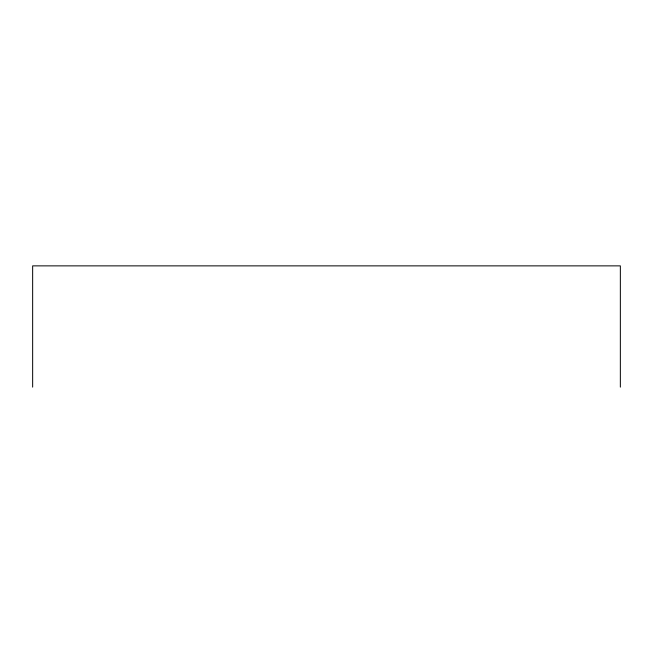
<?xml version="1.0" encoding="UTF-8"?>
<svg xmlns="http://www.w3.org/2000/svg" width="653" height="653" viewBox="0 0 653 653"><rect width="100%" height="100%" fill="white"/><g stroke="black" fill="none" stroke-linecap="round" stroke-linejoin="round"><path stroke-width="0.98" d="M620.35 387.131L620.35 265.869L32.65 265.869L32.65 387.131"/></g></svg>
